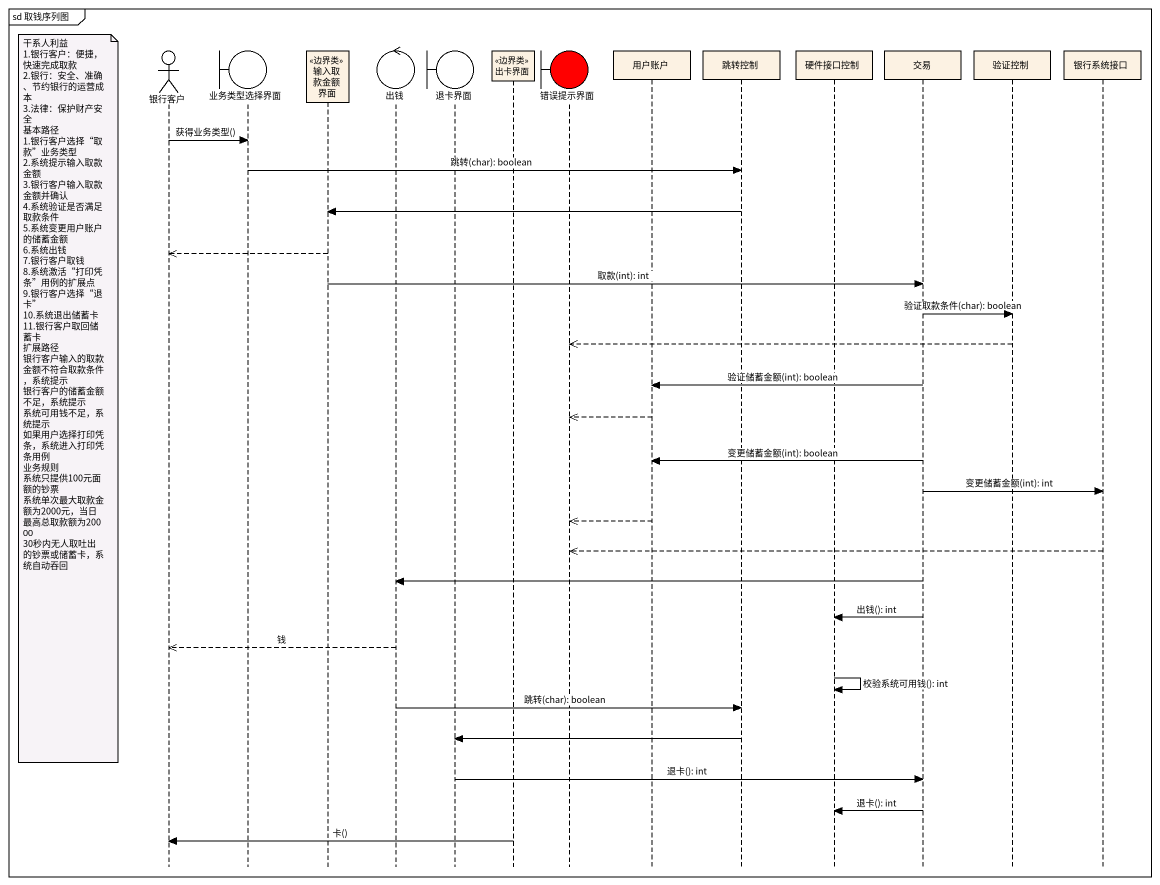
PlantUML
@startuml
mainframe sd 取钱序列图
hide footbox
actor 银行客户
boundary 业务类型选择界面
participant 输入取款金额界面 <<边界类>>
control 出钱
boundary 退卡界面
participant 出卡界面 <<边界类>>
boundary 错误提示界面 #FF0000
participant 用户账户
participant 跳转控制
participant 硬件接口控制
participant 交易
participant 验证控制
participant 银行系统接口

银行客户 -> 业务类型选择界面 : 获得业务类型()
业务类型选择界面 -> 跳转控制 : 跳转(char): boolean
跳转控制 -> 输入取款金额界面
输入取款金额界面 -->> 银行客户
输入取款金额界面 -> 交易 : 取款(int): int
交易 -> 验证控制 : 验证取款条件(char): boolean
验证控制 -->> 错误提示界面
交易 -> 用户账户 : 验证储蓄金额(int): boolean
note left of 银行客户
  干系人利益
  1.银行客户：便捷，快速完成取款
  2.银行：安全、准确、节约银行的运营成本
  3.法律：保护财产安全
  基本路径
  1.银行客户选择“取款”业务类型
  2.系统提示输入取款金额
  3.银行客户输入取款金额并确认
  4.系统验证是否满足取款条件
  5.系统变更用户账户的储蓄金额
  6.系统出钱
  7.银行客户取钱
  8.系统激活“打印凭条”用例的扩展点
  9.银行客户选择“退卡”
  10.系统退出储蓄卡
  11.银行客户取回储蓄卡
  扩展路径
  银行客户输入的取款金额不符合取款条件，系统提示
  银行客户的储蓄金额不足，系统提示
  系统可用钱不足，系统提示
  如果用户选择打印凭条，系统进入打印凭条用例
  业务规则
  系统只提供100元面额的钞票
  系统单次最大取款金额为2000元，当日最高总取款额为20000
  30秒内无人取吐出的钞票或储蓄卡，系统自动吞回
end note
用户账户 -->> 错误提示界面
交易 -> 用户账户 : 变更储蓄金额(int): boolean
交易 -> 银行系统接口 : 变更储蓄金额(int): int
用户账户 -->> 错误提示界面
银行系统接口 -->> 错误提示界面
交易 -> 出钱
交易 -> 硬件接口控制 : 出钱(): int
出钱 -->> 银行客户 : 钱
硬件接口控制 -> 硬件接口控制 : 校验系统可用钱(): int
出钱 -> 跳转控制 : 跳转(char): boolean
跳转控制 -> 退卡界面
退卡界面 -> 交易 : 退卡(): int
交易 -> 硬件接口控制 : 退卡(): int
出卡界面 -> 银行客户 : 卡()
@enduml
